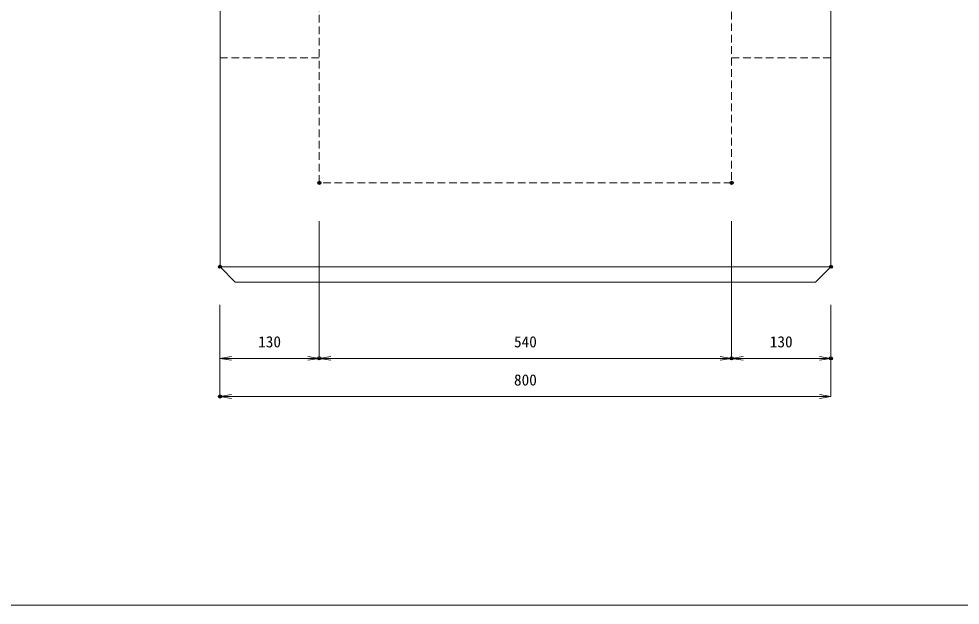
# Model space of a CAD drawing. Units: millimetres, scale not verified. Extents: x -4244 to -354, y 593 to 3433.
# Drawn here: x -2819 to -1587, y 593 to 1361 of the extents above; entities that cross this region are included whole.
import ezdxf
from ezdxf.enums import TextEntityAlignment as Align

# ---------------------------------------------------------------- set-up
doc = ezdxf.new("R2010")
doc.units = ezdxf.units.MM
doc.header["$LTSCALE"] = 20
doc.header["$PDMODE"] = 32
doc.header["$PDSIZE"] = 4
doc.linetypes.add('USER1', pattern=[0.75, 0.5, -0.25])
for name, color, linetype, lineweight in [('0-1_TITLE', 7, 'Continuous', 18), ('0-3_KIJUN', 7, 'Continuous', 18), ('0-5_SUNPO', 3, 'Continuous', 18), ('0-9__0-0_0', 7, 'Continuous', 18)]:
    doc.layers.add(name, color=color, linetype=linetype, lineweight=lineweight)
doc.layers.add('0-A__0-2_DEFPOINTS', color=7, linetype='Continuous')
doc.styles.add('ＭＳ ゴシック', font='')
doc.styles.get('ＭＳ ゴシック').set_extended_font_data('MS Gothic')

# ---------------------------------------------------------------- blocks, each defined once
blk = doc.blocks.new('_OPEN')
at = {"layer": '0-9__0-0_0'}
blk.add_line((0, 0), (-1, 0), dxfattribs=at)
blk.add_lwpolyline([(-1, 0.167), (0, 0), (-1, -0.167)], dxfattribs=at)
blk = doc.blocks.new('_D63')
at = {"layer": '0-5_SUNPO'}
for p, q in [((1817.95, 759.88), (1817.95, 579.88)), ((1687.95, 649.88), (1687.95, 579.88)), ((1702.95, 579.88), (1802.95, 579.88))]:
    blk.add_line(p, q, dxfattribs=at)
at = {"layer": '0-A__0-2_DEFPOINTS'}
for p in [(1817.95, 809.88), (1687.95, 699.88), (1817.95, 579.88)]:
    blk.add_point(p, dxfattribs=at)
at = {"layer": '0-5_SUNPO', "xscale": 15, "yscale": 15, "rotation": 180}
blk.add_blockref('_OPEN', (1687.95, 579.88), dxfattribs=at)
at = {"layer": '0-5_SUNPO', "xscale": 15, "yscale": 15}
blk.add_blockref('_OPEN', (1817.95, 579.88), dxfattribs=at)
at = {"layer": '0-5_SUNPO', "color": 7, "style": 'ＭＳ ゴシック'}
blk.add_text('130', height=14.66, dxfattribs=at).set_placement((1737.95, 589.88), align=Align.BOTTOM_LEFT)
blk = doc.blocks.new('_D64')
at = {"layer": '0-5_SUNPO'}
for p, q in [((1817.95, 759.88), (1817.95, 579.88)), ((2357.95, 759.88), (2357.95, 579.88)), ((1832.95, 579.88), (2342.95, 579.88))]:
    blk.add_line(p, q, dxfattribs=at)
at = {"layer": '0-A__0-2_DEFPOINTS'}
for p in [(1817.95, 809.88), (2357.95, 809.88), (2357.95, 579.88)]:
    blk.add_point(p, dxfattribs=at)
at = {"layer": '0-5_SUNPO', "xscale": 15, "yscale": 15, "rotation": 180}
blk.add_blockref('_OPEN', (1817.95, 579.88), dxfattribs=at)
at = {"layer": '0-5_SUNPO', "xscale": 15, "yscale": 15}
blk.add_blockref('_OPEN', (2357.95, 579.88), dxfattribs=at)
at = {"layer": '0-5_SUNPO', "color": 7, "style": 'ＭＳ ゴシック'}
blk.add_text('540', height=14.66, dxfattribs=at).set_placement((2072.95, 589.88), align=Align.BOTTOM_LEFT)
blk = doc.blocks.new('_D65')
at = {"layer": '0-5_SUNPO'}
for p, q in [((2357.95, 759.88), (2357.95, 579.88)), ((2487.95, 649.88), (2487.95, 579.88)), ((2372.95, 579.88), (2472.95, 579.88))]:
    blk.add_line(p, q, dxfattribs=at)
at = {"layer": '0-A__0-2_DEFPOINTS'}
for p in [(2357.95, 809.88), (2487.95, 699.88), (2487.95, 579.88)]:
    blk.add_point(p, dxfattribs=at)
at = {"layer": '0-5_SUNPO', "xscale": 15, "yscale": 15, "rotation": 180}
blk.add_blockref('_OPEN', (2357.95, 579.88), dxfattribs=at)
at = {"layer": '0-5_SUNPO', "xscale": 15, "yscale": 15}
blk.add_blockref('_OPEN', (2487.95, 579.88), dxfattribs=at)
at = {"layer": '0-5_SUNPO', "color": 7, "style": 'ＭＳ ゴシック'}
blk.add_text('130', height=14.66, dxfattribs=at).set_placement((2407.95, 589.88), align=Align.BOTTOM_LEFT)
blk = doc.blocks.new('_D66')
at = {"layer": '0-5_SUNPO'}
for p, q in [((1687.95, 649.88), (1687.95, 529.88)), ((2487.95, 649.88), (2487.95, 529.88)), ((2472.95, 529.88), (1702.95, 529.88))]:
    blk.add_line(p, q, dxfattribs=at)
at = {"layer": '0-A__0-2_DEFPOINTS'}
for p in [(1687.95, 699.88), (2487.95, 699.88), (1687.95, 529.88)]:
    blk.add_point(p, dxfattribs=at)
at = {"layer": '0-5_SUNPO', "xscale": 15, "yscale": 15, "rotation": 180}
blk.add_blockref('_OPEN', (1687.95, 529.88), dxfattribs=at)
at = {"layer": '0-5_SUNPO', "xscale": 15, "yscale": 15}
blk.add_blockref('_OPEN', (2487.95, 529.88), dxfattribs=at)
at = {"layer": '0-5_SUNPO', "color": 7, "style": 'ＭＳ ゴシック'}
blk.add_text('800', height=14.66, dxfattribs=at).set_placement((2072.95, 539.88), align=Align.BOTTOM_LEFT)

msp = doc.modelspace()

# ---------------------------------------------------------------- linework, layer by layer
at = {"layer": '0-1_TITLE', "color": 2}
msp.add_lwpolyline([(-4243.98, 592.72), (-353.98, 592.72), (-353.98, 3432.72), (-4243.98, 3432.72)], close=True, dxfattribs=at)
at = {"layer": '0-3_KIJUN', "linetype": 'USER1'}
for p, q in [((-2556.02, 1310.19), (-2426.02, 1310.19)), ((-1886.02, 1310.19), (-1756.02, 1310.19))]:
    msp.add_line(p, q, dxfattribs=at)
at = {"layer": '0-3_KIJUN'}
msp.add_line((-2556.02, 1036.19), (-1756.02, 1036.19), dxfattribs=at)
msp.add_lwpolyline([(-1756.02, 2030.19), (-1756.02, 1036.19), (-1776.02, 1016.19), (-2536.02, 1016.19), (-2556.02, 1036.19), (-2556.02, 2030.19)], close=True, dxfattribs=at)
at = {"layer": '0-3_KIJUN', "linetype": 'USER1'}
msp.add_lwpolyline([(-1886.02, 2030.19), (-1886.02, 1146.19), (-2426.02, 1146.19), (-2426.02, 2030.19)], dxfattribs=at)

# ---------------------------------------------------------------- block references
at = {"layer": '0-5_SUNPO'}
for name in ['_D63', '_D64', '_D65', '_D66']:
    msp.add_blockref(name, (-4243.98, 336.31), dxfattribs=at)

doc.saveas('drawing.dxf')
